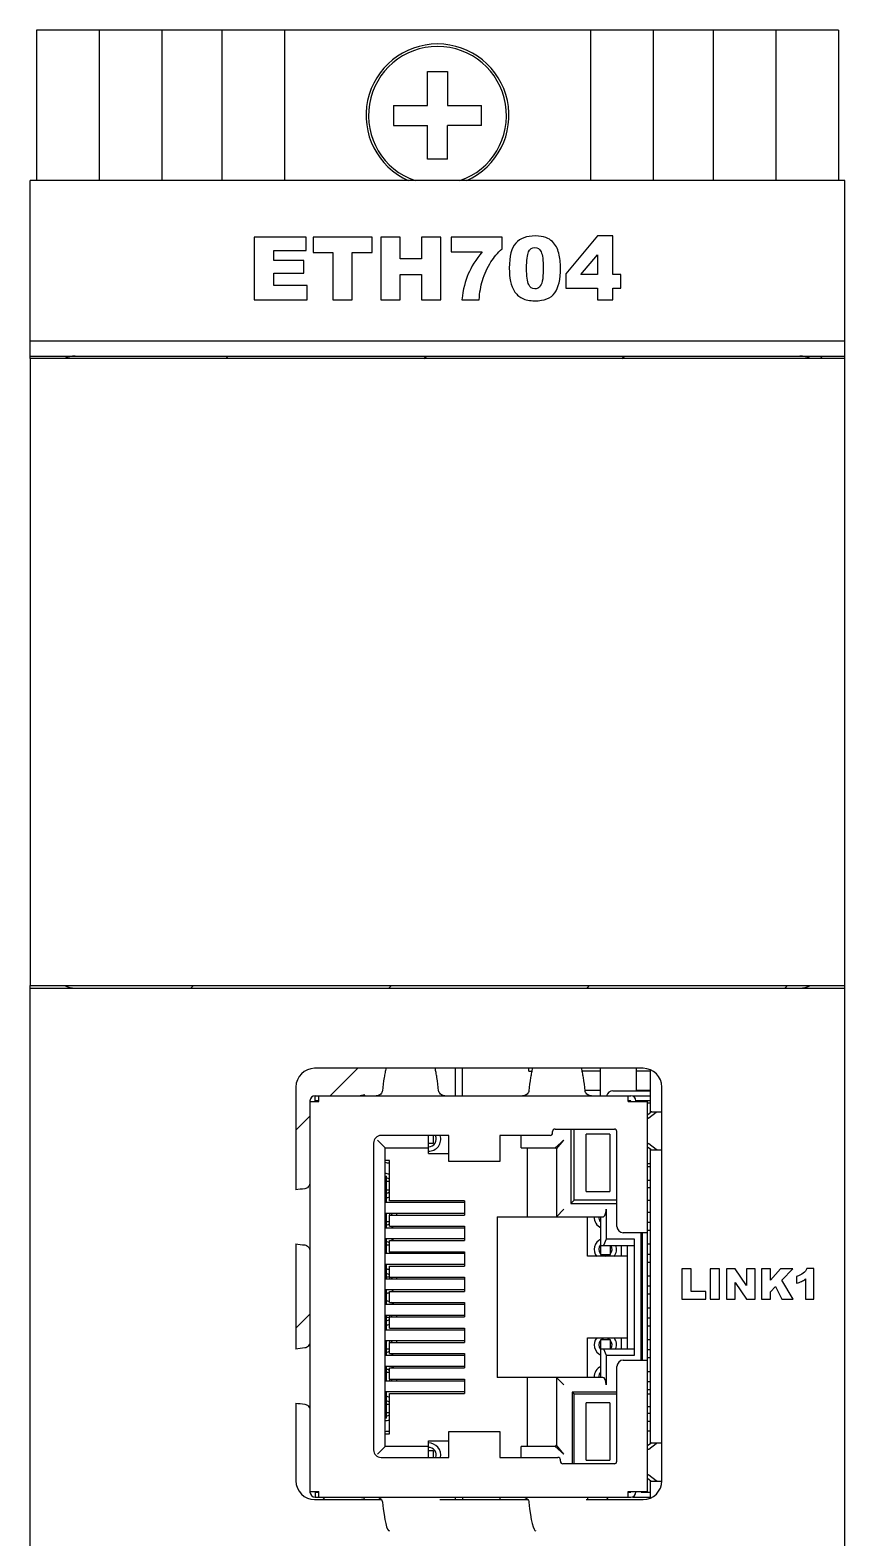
# Model space of a CAD drawing. Header units: inches. Extents: x 0 to 33, y 0 to 130.
# Drawn here: x 0 to 32.5, y 69.9 to 130 of the extents above; entities that cross this region are included whole.
import ezdxf

# ---------------------------------------------------------------- set-up
doc = ezdxf.new("R2010")
doc.units = ezdxf.units.IN
doc.header["$LTSCALE"] = 1.21
doc.header["$MEASUREMENT"] = 0
for name, color, linetype in [('DPMJ701_4_00DXF_CONTINUOUS_LINE', 7, 'CONTINUOUS'), ('ETH702C_PCB_DXF_CONTINUOUS_LINE', 7, 'CONTINUOUS'), ('ETHJ702C_4_0DXF_CONTINUOUS_LINE', 7, 'CONTINUOUS'), ('ETHJ704_4_00DXF_CONTINUOUS_LINE', 7, 'CONTINUOUS'), ('JXKM-0004NL_DXF_CONTINUOUS_LINE', 7, 'CONTINUOUS'), ('MPUJ710_4_01DXF_CONTINUOUS_LINE', 7, 'CONTINUOUS'), ('TE_1734099_5DXF_CONTINUOUS_LINE', 7, 'CONTINUOUS')]:
    doc.layers.add(name, color=color, linetype=linetype)

msp = doc.modelspace()

# ---------------------------------------------------------------- linework, layer by layer
at = {"layer": 'DPMJ701_4_00DXF_CONTINUOUS_LINE', "color": 7, "linetype": 'Continuous'}
for p, q in [((0.25, 130), (0.25, 124)), ((32.25, 130), (0.25, 130)), ((2.75, 130), (2.75, 124)), ((5.25, 130), (5.25, 124)), ((7.65, 130), (7.65, 124)), ((10.15, 130), (10.15, 124)), ((22.35, 130), (22.35, 124)), ((24.85, 130), (24.85, 124)), ((27.25, 130), (27.25, 124)), ((29.75, 130), (29.75, 124)), ((32.25, 130), (32.25, 124)), ((16.95, 88.6), (16.95, 87.502)), ((16.95, 71.5), (16.95, 71.4))]:
    msp.add_line(p, q, dxfattribs=at)
at = {"layer": 'DPMJ701_4_00DXF_CONTINUOUS_LINE', "color": 2, "linetype": 'Continuous'}
for p, q in [((11.968, 87.502), (13.066, 88.6)), ((10.6, 86.134), (11.162, 86.696)), ((10.6, 78.232), (11.162, 78.793)), ((11.671, 71.4), (11.771, 71.5))]:
    msp.add_line(p, q, dxfattribs=at)
at = {"layer": 'DPMJ701_4_00DXF_CONTINUOUS_LINE', "color": 7, "linetype": 'Continuous'}
msp.add_arc((16.25, 126.6), 2.85, 294.13646, 245.86354, dxfattribs=at)
at = {"layer": 'ETH702C_PCB_DXF_CONTINUOUS_LINE', "color": 7, "linetype": 'Continuous'}
for p, q in [((24.75, 86.852), (24.75, 88.537)), ((24.75, 73.644), (24.75, 85.362)), ((24.75, 71.463), (24.75, 72.154))]:
    msp.add_line(p, q, dxfattribs=at)
at = {"layer": 'ETHJ702C_4_0DXF_CONTINUOUS_LINE', "color": 7, "linetype": 'Continuous'}
for p, q in [((0, 116.9), (0, 91.9)), ((32.5, 116.9), (0, 116.9)), ((32.5, 91.9), (32.5, 116.9)), ((0, 91.9), (32.5, 91.9))]:
    msp.add_line(p, q, dxfattribs=at)
at = {"layer": 'ETHJ704_4_00DXF_CONTINUOUS_LINE', "color": 7, "linetype": 'Continuous'}
for p, q in [((0, 116.9), (0, 124)), ((32.5, 124), (0, 124)), ((32.5, 116.9), (32.5, 124)), ((32.5, 117.6), (0, 117.6)), ((0, 117), (32.5, 117)), ((0, 6), (0, 91.9)), ((0, 91.8), (32.5, 91.8)), ((32.5, 6), (32.5, 91.9)), ((24.45, 88.6), (11.35, 88.6)), ((10.6, 87.85), (10.6, 83.754)), ((25.2, 72.15), (25.2, 87.85)), ((10.6, 81.598), (10.6, 77.404)), ((10.6, 75.248), (10.6, 72.15)), ((11.35, 71.4), (14.011, 71.4)), ((16.339, 71.4), (19.853, 71.4)), ((22.181, 71.4), (24.45, 71.4))]:
    msp.add_line(p, q, dxfattribs=at)
at = {"layer": 'ETHJ704_4_00DXF_CONTINUOUS_LINE', "color": 4, "linetype": 'Continuous'}
for p, q in [((8.943, 121.75), (8.943, 119.25)), ((11.013, 121.75), (8.943, 121.75)), ((11.013, 121.216), (11.013, 121.75)), ((11.291, 121.75), (11.291, 121.133)), ((13.639, 121.75), (11.291, 121.75)), ((13.639, 121.133), (13.639, 121.75)), ((13.992, 121.75), (13.992, 119.25)), ((14.765, 121.75), (13.992, 121.75)), ((14.765, 120.875), (14.765, 121.75)), ((15.609, 121.75), (15.609, 120.875)), ((16.385, 121.75), (15.609, 121.75)), ((16.385, 119.25), (16.385, 121.75)), ((16.797, 121.75), (16.797, 121.163)), ((18.825, 121.75), (16.797, 121.75)), ((18.825, 121.281), (18.825, 121.75)), ((22.638, 121.793), (21.373, 120.289)), ((23.244, 121.793), (22.638, 121.793)), ((23.244, 120.256), (23.244, 121.793)), ((9.717, 120.819), (9.717, 121.216)), ((9.717, 121.216), (11.013, 121.216)), ((11.291, 121.133), (12.079, 121.133)), ((12.079, 121.133), (12.079, 119.25)), ((12.851, 119.25), (12.851, 121.133)), ((12.851, 121.133), (13.639, 121.133)), ((15.609, 120.875), (14.765, 120.875)), ((16.797, 121.163), (18.032, 121.163)), ((21.968, 120.256), (22.638, 121.042)), ((22.638, 121.042), (22.638, 120.256)), ((10.919, 120.819), (9.717, 120.819)), ((9.717, 119.816), (9.717, 120.309)), ((9.717, 120.309), (10.919, 120.309)), ((10.919, 120.309), (10.919, 120.819)), ((14.765, 119.25), (14.765, 120.261)), ((14.765, 120.261), (15.609, 120.261)), ((15.609, 120.261), (15.609, 119.25)), ((21.373, 120.289), (21.373, 119.717)), ((22.638, 120.256), (21.968, 120.256)), ((23.557, 120.256), (23.244, 120.256)), ((23.557, 119.717), (23.557, 120.256)), ((11.05, 119.816), (9.717, 119.816)), ((11.05, 119.25), (11.05, 119.816)), ((21.373, 119.717), (22.638, 119.717)), ((22.638, 119.717), (22.638, 119.25)), ((23.244, 119.25), (23.244, 119.717)), ((23.244, 119.717), (23.557, 119.717)), ((8.943, 119.25), (11.05, 119.25)), ((12.079, 119.25), (12.851, 119.25)), ((13.992, 119.25), (14.765, 119.25)), ((15.609, 119.25), (16.385, 119.25)), ((17.219, 119.25), (17.911, 119.25)), ((22.638, 119.25), (23.244, 119.25)), ((26, 80.6), (26, 79.4)), ((26.371, 80.6), (26, 80.6)), ((26.371, 79.695), (26.371, 80.6)), ((27.133, 80.6), (27.133, 79.4)), ((27.505, 80.6), (27.133, 80.6)), ((27.505, 79.4), (27.505, 80.6)), ((27.773, 80.6), (27.773, 79.4)), ((28.119, 80.6), (27.773, 80.6)), ((28.571, 79.935), (28.119, 80.6)), ((28.571, 80.6), (28.571, 79.935)), ((28.921, 80.6), (28.571, 80.6)), ((28.921, 79.4), (28.921, 80.6)), ((29.169, 80.6), (29.169, 79.4)), ((29.539, 80.6), (29.169, 80.6)), ((29.927, 80.6), (29.539, 80.147)), ((29.539, 80.147), (29.539, 80.6)), ((30.421, 80.6), (29.927, 80.6)), ((29.983, 80.147), (30.421, 80.6)), ((31.265, 80.62), (30.989, 80.62)), ((31.265, 79.4), (31.265, 80.62)), ((28.122, 79.4), (28.122, 80.058)), ((28.122, 80.058), (28.571, 79.4)), ((30.441, 79.4), (29.983, 80.147)), ((30.577, 80.299), (30.577, 80.025)), ((30.928, 80.2), (30.928, 79.4)), ((26, 79.4), (26.95, 79.4)), ((26.95, 79.695), (26.371, 79.695)), ((26.95, 79.4), (26.95, 79.695)), ((27.133, 79.4), (27.505, 79.4)), ((27.773, 79.4), (28.122, 79.4)), ((28.571, 79.4), (28.921, 79.4)), ((29.169, 79.4), (29.539, 79.4)), ((29.539, 79.692), (29.731, 79.893)), ((29.539, 79.4), (29.539, 79.692)), ((29.731, 79.893), (29.984, 79.4)), ((29.984, 79.4), (30.441, 79.4)), ((30.928, 79.4), (31.265, 79.4))]:
    msp.add_line(p, q, dxfattribs=at)
at = {"layer": 'ETHJ704_4_00DXF_CONTINUOUS_LINE', "color": 2, "linetype": 'Continuous'}
for p, q in [((7.803, 116.9), (7.903, 117)), ((15.705, 116.9), (15.805, 117)), ((23.608, 116.9), (23.708, 117)), ((31.511, 116.9), (31.611, 117)), ((6.411, 91.8), (6.511, 91.9)), ((14.313, 91.8), (14.413, 91.9)), ((22.216, 91.8), (22.316, 91.9)), ((30.118, 91.8), (30.218, 91.9))]:
    msp.add_line(p, q, dxfattribs=at)
at = {"layer": 'ETHJ704_4_00DXF_CONTINUOUS_LINE', "color": 7, "linetype": 'Continuous'}
for centre, radius, start, end in [((1.8, 116), 1, 90, 115.68669), ((30.7, 116), 1, 64.31331, 90), ((1.8, 92.8), 1, 244.31331, 270), ((30.7, 92.8), 1, 270, 295.68669), ((11.35, 87.85), 0.75, 90, 180), ((24.45, 87.85), 0.75, 0, 90), ((11.35, 72.15), 0.75, 180, 270), ((24.45, 72.15), 0.75, 270, 0)]:
    msp.add_arc(centre, radius, start, end, dxfattribs=at)
at = {"layer": 'ETHJ704_4_00DXF_CONTINUOUS_LINE', "color": 4, "linetype": 'Continuous'}
for points in [[(19.371, 121.507), (19.2, 121.317), (19.115, 120.984), (19.115, 120.51)], [(20.153, 121.793), (19.802, 121.793), (19.541, 121.697), (19.371, 121.507)], [(20.568, 121.729), (20.459, 121.77), (20.321, 121.793), (20.153, 121.793)], [(20.832, 121.568), (20.764, 121.634), (20.675, 121.689), (20.568, 121.729)], [(20.992, 121.358), (20.953, 121.431), (20.9, 121.501), (20.832, 121.568)], [(18.032, 121.163), (17.778, 120.848), (17.592, 120.553), (17.475, 120.277)], [(18.384, 120.764), (18.501, 120.948), (18.648, 121.121), (18.825, 121.281)], [(19.804, 120.509), (19.804, 120.822), (19.829, 121.039), (19.881, 121.155)], [(19.881, 121.155), (19.932, 121.271), (20.014, 121.33), (20.13, 121.33)], [(20.13, 121.33), (20.242, 121.33), (20.326, 121.273), (20.382, 121.158)], [(20.382, 121.158), (20.438, 121.044), (20.467, 120.821), (20.467, 120.49)], [(21.088, 121.102), (21.064, 121.199), (21.032, 121.284), (20.992, 121.358)], [(21.158, 120.519), (21.158, 120.72), (21.134, 120.914), (21.088, 121.102)], [(17.475, 120.277), (17.358, 120), (17.273, 119.658), (17.219, 119.25)], [(18.043, 120.013), (18.126, 120.289), (18.24, 120.539), (18.384, 120.764)], [(19.115, 120.51), (19.115, 120.316), (19.13, 120.14), (19.164, 119.98)], [(19.887, 119.855), (19.831, 119.971), (19.804, 120.19), (19.804, 120.509)], [(20.467, 120.49), (20.467, 120.263), (20.454, 120.096), (20.43, 119.99)], [(20.928, 119.523), (21.081, 119.733), (21.158, 120.065), (21.158, 120.519)], [(17.911, 119.25), (17.933, 119.543), (17.977, 119.797), (18.043, 120.013)], [(19.164, 119.98), (19.198, 119.82), (19.245, 119.695), (19.305, 119.602)], [(20.133, 119.681), (20.026, 119.681), (19.944, 119.739), (19.887, 119.855)], [(20.315, 119.755), (20.264, 119.705), (20.203, 119.681), (20.133, 119.681)], [(20.43, 119.99), (20.406, 119.883), (20.367, 119.804), (20.315, 119.755)], [(19.305, 119.602), (19.388, 119.473), (19.495, 119.374), (19.625, 119.308)], [(19.625, 119.308), (19.754, 119.241), (19.923, 119.207), (20.135, 119.207)], [(20.135, 119.207), (20.51, 119.207), (20.774, 119.311), (20.928, 119.523)], [(30.989, 80.62), (30.953, 80.545), (30.904, 80.481), (30.842, 80.431)], [(30.842, 80.431), (30.779, 80.379), (30.69, 80.335), (30.577, 80.299)], [(30.577, 80.025), (30.654, 80.048), (30.718, 80.073), (30.769, 80.099)], [(30.769, 80.099), (30.82, 80.124), (30.873, 80.158), (30.928, 80.2)]]:
    msp.add_open_spline(points, degree=3, dxfattribs=at)
at = {"layer": 'JXKM-0004NL_DXF_CONTINUOUS_LINE', "color": 7, "linetype": 'Continuous'}
for p, q in [((11.162, 87.299), (11.162, 71.703)), ((11.162, 87.273), (11.512, 87.273)), ((11.365, 87.273), (11.365, 87.502)), ((11.365, 87.502), (23.963, 87.502)), ((11.512, 87.299), (11.365, 87.299)), ((11.474, 87.299), (11.472, 87.273)), ((11.512, 87.273), (11.512, 87.502)), ((13.34, 87.548), (13.168, 87.502)), ((13.352, 87.502), (13.34, 87.548)), ((23.247, 87.705), (24.75, 87.705)), ((23.862, 87.273), (23.862, 87.502)), ((23.963, 87.299), (23.862, 87.299)), ((23.862, 87.273), (24.624, 87.273)), ((23.963, 87.273), (23.963, 87.299)), ((24.037, 87.502), (24.75, 87.502)), ((24.167, 87.273), (24.167, 87.299)), ((24.75, 87.299), (24.167, 87.299)), ((24.624, 71.729), (24.624, 87.273)), ((24.624, 86.75), (24.754, 86.852)), ((24.643, 86.62), (24.662, 86.613)), ((24.662, 86.613), (24.674, 86.616)), ((24.674, 86.616), (24.682, 86.621)), ((24.682, 86.621), (24.978, 86.852)), ((24.795, 86.867), (25.2, 86.867)), ((20.839, 86.021), (20.839, 86.075)), ((20.939, 86.175), (23.305, 86.175)), ((21.698, 83.336), (21.698, 86.175)), ((22.178, 83.693), (22.178, 85.979)), ((23.118, 85.979), (22.178, 85.979)), ((23.118, 85.979), (23.118, 83.693)), ((23.405, 82.295), (23.405, 86.075)), ((13.702, 85.621), (13.702, 73.381)), ((16.699, 85.921), (14.002, 85.921)), ((16.076, 85.598), (15.885, 85.598)), ((16.076, 85.921), (16.076, 85.598)), ((16.699, 84.883), (16.699, 85.921)), ((18.731, 85.921), (18.731, 84.883)), ((20.739, 85.921), (18.731, 85.921)), ((24.754, 85.358), (24.624, 85.46)), ((24.662, 85.597), (24.643, 85.59)), ((24.682, 85.589), (24.662, 85.597)), ((24.978, 85.358), (24.682, 85.589)), ((18.731, 84.883), (16.699, 84.883)), ((24.795, 85.343), (25.2, 85.343)), ((14.158, 84.302), (14.209, 84.302)), ((14.209, 83.255), (14.209, 84.302)), ((14.209, 84.099), (14.336, 84.099)), ((14.336, 83.744), (14.209, 83.744)), ((22.178, 83.693), (23.118, 83.693)), ((24.75, 84.121), (24.624, 84.121)), ((24.624, 83.844), (24.75, 83.844)), ((14.158, 83.255), (17.333, 83.255)), ((23.405, 83.336), (21.698, 83.336)), ((24.624, 83.336), (24.75, 83.336)), ((17.333, 82.81), (14.158, 82.81)), ((14.209, 82.239), (14.209, 82.81)), ((14.336, 82.474), (14.209, 82.474)), ((14.336, 82.81), (14.336, 82.747)), ((22.747, 82.677), (22.747, 82.451)), ((22.747, 82.451), (22.77, 82.451)), ((24.75, 82.851), (24.624, 82.851)), ((24.75, 82.451), (24.624, 82.451)), ((14.158, 82.239), (17.333, 82.239)), ((17.333, 81.794), (14.158, 81.794)), ((14.209, 81.223), (14.209, 81.794)), ((24.624, 82.041), (23.659, 82.041)), ((24.421, 82.041), (24.421, 76.961)), ((14.158, 81.223), (17.333, 81.223)), ((14.209, 81.559), (14.336, 81.559)), ((14.336, 81.286), (14.336, 81.223)), ((22.747, 81.581), (22.747, 81.181)), ((22.77, 81.581), (22.747, 81.581)), ((22.747, 81.181), (23.147, 81.181)), ((23.147, 81.181), (23.147, 81.534)), ((23.582, 81.534), (23.582, 81.102)), ((24.421, 81.581), (24.369, 81.581)), ((24.421, 81.181), (24.369, 81.181)), ((24.75, 81.581), (24.624, 81.581)), ((24.75, 81.181), (24.624, 81.181)), ((17.333, 80.778), (14.158, 80.778)), ((14.209, 80.207), (14.209, 80.778)), ((14.158, 80.207), (17.333, 80.207)), ((14.209, 80.289), (14.336, 80.289)), ((14.336, 80.27), (14.336, 80.207)), ((24.421, 80.311), (24.369, 80.311)), ((24.75, 80.311), (24.624, 80.311)), ((17.333, 79.762), (14.158, 79.762)), ((14.209, 79.191), (14.209, 79.762)), ((24.421, 79.911), (24.369, 79.911)), ((24.75, 79.911), (24.624, 79.911)), ((14.158, 79.191), (17.333, 79.191)), ((24.421, 79.041), (24.369, 79.041)), ((24.75, 79.041), (24.624, 79.041)), ((17.333, 78.746), (14.158, 78.746)), ((14.158, 78.175), (17.333, 78.175)), ((14.209, 78.175), (14.209, 78.746)), ((14.336, 78.664), (14.209, 78.664)), ((14.336, 78.746), (14.336, 78.683)), ((24.421, 78.641), (24.369, 78.641)), ((24.75, 78.641), (24.624, 78.641)), ((17.333, 77.73), (14.158, 77.73)), ((14.209, 77.159), (14.209, 77.73)), ((14.336, 77.73), (14.336, 77.667)), ((22.747, 77.771), (22.747, 77.371)), ((23.147, 77.771), (22.747, 77.771)), ((23.147, 77.419), (23.147, 77.771)), ((23.582, 77.851), (23.582, 77.419)), ((24.421, 77.771), (24.369, 77.771)), ((24.75, 77.771), (24.624, 77.771)), ((14.158, 77.159), (17.333, 77.159)), ((14.336, 77.394), (14.209, 77.394)), ((22.747, 77.371), (22.77, 77.371)), ((23.659, 76.961), (24.624, 76.961)), ((24.421, 77.371), (24.369, 77.371)), ((24.75, 77.371), (24.624, 77.371)), ((17.333, 76.714), (14.158, 76.714)), ((14.209, 76.143), (14.209, 76.714)), ((14.209, 76.479), (14.336, 76.479)), ((22.747, 76.501), (22.747, 76.276)), ((22.77, 76.501), (22.747, 76.501)), ((23.405, 72.927), (23.405, 76.707)), ((24.75, 76.501), (24.624, 76.501)), ((14.158, 76.143), (17.333, 76.143)), ((14.336, 76.206), (14.336, 76.143)), ((24.75, 76.101), (24.624, 76.101)), ((17.333, 75.698), (14.158, 75.698)), ((14.209, 74.65), (14.209, 75.698)), ((14.209, 75.209), (14.336, 75.209)), ((21.698, 72.827), (21.698, 75.616)), ((21.698, 75.616), (23.405, 75.616)), ((22.178, 72.973), (22.178, 75.259)), ((23.118, 75.259), (22.178, 75.259)), ((23.118, 75.259), (23.118, 72.973)), ((24.624, 75.616), (24.75, 75.616)), ((14.209, 74.65), (14.158, 74.65)), ((14.336, 74.854), (14.209, 74.854)), ((24.624, 75.108), (24.75, 75.108)), ((24.75, 74.831), (24.624, 74.831)), ((16.699, 73.081), (16.699, 74.119)), ((16.699, 74.119), (18.731, 74.119)), ((18.731, 74.119), (18.731, 73.081)), ((15.885, 73.355), (16.076, 73.355)), ((16.076, 73.355), (16.076, 73.081)), ((24.754, 73.644), (24.624, 73.542)), ((24.643, 73.412), (24.662, 73.405)), ((24.662, 73.405), (24.674, 73.408)), ((24.674, 73.408), (24.682, 73.413)), ((24.682, 73.413), (24.978, 73.644)), ((24.795, 73.659), (25.2, 73.659)), ((14.002, 73.081), (16.699, 73.081)), ((18.731, 73.081), (21.055, 73.081)), ((21.155, 72.927), (21.155, 72.981)), ((23.305, 72.827), (21.255, 72.827)), ((22.178, 72.973), (23.118, 72.973)), ((24.624, 72.252), (24.754, 72.15)), ((24.662, 72.389), (24.643, 72.382)), ((24.682, 72.381), (24.662, 72.389)), ((24.978, 72.15), (24.682, 72.381)), ((11.162, 71.729), (11.512, 71.729)), ((11.365, 71.729), (11.365, 71.5)), ((11.365, 71.703), (11.512, 71.703)), ((11.472, 71.729), (11.474, 71.703)), ((11.48, 71.716), (11.475, 71.724)), ((11.497, 71.703), (11.48, 71.716)), ((11.512, 71.5), (11.512, 71.729)), ((23.862, 71.5), (23.862, 71.729)), ((23.862, 71.729), (24.624, 71.729)), ((23.862, 71.703), (23.963, 71.703)), ((23.963, 71.703), (23.963, 71.729)), ((24.167, 71.703), (24.167, 71.729)), ((24.369, 71.703), (24.75, 71.703)), ((24.795, 72.135), (25.2, 72.135)), ((11.365, 71.5), (23.963, 71.5)), ((13.168, 71.5), (13.34, 71.454)), ((13.34, 71.454), (13.352, 71.5)), ((24.037, 71.5), (24.75, 71.5))]:
    msp.add_line(p, q, dxfattribs=at)
at = {"layer": 'JXKM-0004NL_DXF_CONTINUOUS_LINE', "color": 6, "linetype": 'Continuous'}
for p, q in [((21.571, 86.175), (21.571, 83.211)), ((14.158, 85.433), (13.853, 85.737)), ((14.158, 73.52), (14.158, 85.433)), ((14.158, 85.433), (14.158, 85.433)), ((14.158, 85.433), (15.885, 85.433)), ((15.885, 85.204), (15.885, 85.921)), ((19.594, 85.433), (19.594, 85.921)), ((19.594, 85.433), (20.94, 85.433)), ((19.822, 85.433), (19.822, 82.677)), ((21.296, 85.737), (20.94, 85.433)), ((20.991, 85.382), (21.296, 85.737)), ((20.991, 85.382), (20.991, 82.677)), ((14.336, 84.925), (14.158, 84.925)), ((14.336, 83.318), (14.336, 84.925)), ((15.885, 85.204), (16.699, 85.204)), ((24.624, 84.81), (24.75, 84.81)), ((17.333, 83.318), (14.336, 83.318)), ((17.333, 83.318), (17.333, 82.747)), ((20.991, 82.677), (21.296, 82.982)), ((21.698, 83.338), (21.571, 83.211)), ((21.571, 83.211), (23.405, 83.211)), ((22.974, 82.982), (22.974, 81.788)), ((14.336, 82.302), (14.336, 82.747)), ((14.336, 82.747), (17.333, 82.747)), ((18.629, 82.677), (18.629, 76.276)), ((18.629, 82.677), (22.851, 82.677)), ((20.991, 82.677), (20.991, 82.677)), ((22.235, 81.102), (22.235, 82.677)), ((22.769, 81.534), (22.769, 82.677)), ((14.336, 82.302), (17.333, 82.302)), ((17.333, 82.302), (17.333, 81.731)), ((22.974, 81.788), (22.871, 81.534)), ((24.102, 81.788), (22.974, 81.788)), ((24.102, 77.165), (24.102, 81.788)), ((24.369, 76.961), (24.369, 82.041)), ((14.336, 81.286), (14.336, 81.731)), ((14.336, 81.731), (17.333, 81.731)), ((14.336, 81.286), (17.333, 81.286)), ((17.333, 81.286), (17.333, 80.715)), ((22.769, 81.534), (24.102, 81.534)), ((23.81, 81.534), (23.81, 77.419)), ((14.336, 80.27), (14.336, 80.715)), ((14.336, 80.715), (17.333, 80.715)), ((23.81, 81.102), (22.235, 81.102)), ((14.336, 80.27), (17.333, 80.27)), ((17.333, 80.27), (17.333, 79.699)), ((14.336, 79.254), (14.336, 79.699)), ((14.336, 79.699), (17.333, 79.699)), ((14.336, 79.254), (17.333, 79.254)), ((17.333, 79.254), (17.333, 78.683)), ((14.336, 78.238), (14.336, 78.683)), ((14.336, 78.683), (17.333, 78.683)), ((14.336, 78.238), (17.333, 78.238)), ((17.333, 78.238), (17.333, 77.667)), ((14.336, 77.222), (14.336, 77.667)), ((14.336, 77.667), (17.333, 77.667)), ((22.235, 76.276), (22.235, 77.851)), ((22.235, 77.851), (23.81, 77.851)), ((14.336, 77.222), (17.333, 77.222)), ((17.333, 77.222), (17.333, 76.651)), ((22.769, 76.276), (22.769, 77.419)), ((22.769, 77.419), (24.102, 77.419)), ((22.871, 77.419), (22.974, 77.165)), ((22.974, 77.165), (22.974, 75.971)), ((22.974, 77.165), (24.102, 77.165)), ((14.336, 76.206), (14.336, 76.651)), ((14.336, 76.651), (17.333, 76.651)), ((14.336, 76.206), (17.333, 76.206)), ((17.333, 76.206), (17.333, 75.635)), ((22.851, 76.276), (18.629, 76.276)), ((19.822, 76.276), (19.822, 73.52)), ((20.991, 76.276), (20.991, 73.571)), ((20.991, 76.276), (21.296, 75.971)), ((20.991, 76.276), (20.991, 76.276)), ((14.336, 74.028), (14.336, 75.635)), ((14.336, 75.635), (17.333, 75.635)), ((21.625, 75.688), (21.625, 72.827)), ((23.405, 75.688), (21.625, 75.688)), ((21.625, 75.688), (21.698, 75.615)), ((14.158, 74.028), (14.336, 74.028)), ((24.624, 74.142), (24.75, 74.142)), ((14.158, 73.52), (13.853, 73.215)), ((14.158, 73.52), (14.158, 73.52)), ((15.885, 73.52), (14.158, 73.52)), ((15.885, 73.081), (15.885, 73.749)), ((15.885, 73.749), (16.699, 73.749)), ((19.594, 73.081), (19.594, 73.52)), ((20.94, 73.52), (19.594, 73.52)), ((20.94, 73.52), (21.296, 73.215)), ((21.296, 73.215), (20.991, 73.571)), ((24.369, 71.704), (24.167, 71.704)), ((24.369, 71.729), (24.369, 71.704))]:
    msp.add_line(p, q, dxfattribs=at)
at = {"layer": 'JXKM-0004NL_DXF_CONTINUOUS_LINE', "color": 7, "linetype": 'Continuous'}
for centre, radius, start, end in [((11.365, 87.299), 0.203, 90, 180), ((23.247, 87.451), 0.254, 90, 168.46304), ((23.963, 87.299), 0.203, 0, 90), ((20.739, 86.021), 0.1, 270, 0), ((20.939, 86.075), 0.1, 90, 180), ((23.305, 86.075), 0.1, 0, 90), ((14.002, 85.621), 0.3, 90, 180), ((15.898, 85.776), 0.483, 268.47741, 17.52132), ((15.898, 85.776), 0.305, 267.58629, 28.47734), ((14.285, 85.318), 0.483, 254.72922, 276.05016), ((14.158, 83.921), 0.483, 68.37501, 90), ((14.158, 83.921), 0.305, 54.29104, 80.37643), ((14.158, 83.921), 0.305, 279.62199, 305.72099), ((14.158, 83.921), 0.483, 276.05012, 291.62328), ((14.158, 82.651), 0.305, 279.62199, 305.72099), ((14.158, 82.651), 0.305, 18.21031, 31.43567), ((14.158, 82.651), 0.483, 11.38448, 19.21658), ((22.947, 82.651), 0.445, 176.73638, 246.40894), ((22.947, 82.651), 0.267, 174.51633, 221.41774), ((14.158, 82.651), 0.483, 301.12822, 313.63477), ((14.158, 81.381), 0.483, 46.38326, 58.88005), ((22.947, 81.381), 0.445, 113.58905, 218.99417), ((23.659, 82.295), 0.254, 180, 270), ((14.158, 81.381), 0.305, 54.29104, 80.37643), ((14.158, 81.381), 0.305, 328.55789, 341.78606), ((14.158, 81.381), 0.483, 340.7896, 348.61621), ((22.947, 81.381), 0.267, 138.58226, 221.41774), ((22.947, 81.381), 0.267, 228.58226, 311.41774), ((22.947, 81.381), 0.267, 318.58226, 34.87863), ((22.947, 81.381), 0.445, 321.00504, 20.06599), ((14.158, 80.111), 0.483, 68.37501, 83.95086), ((14.158, 80.111), 0.305, 54.29104, 80.37643), ((14.158, 80.111), 0.305, 18.21031, 31.43567), ((14.158, 80.111), 0.483, 11.38448, 19.21658), ((14.158, 80.111), 0.483, 276.05012, 291.62328), ((14.158, 80.111), 0.483, 301.12822, 313.63477), ((14.158, 78.841), 0.483, 68.01765, 83.95086), ((14.158, 78.841), 0.483, 46.38326, 58.88005), ((14.158, 78.841), 0.305, 279.62199, 305.72099), ((14.158, 78.841), 0.483, 276.05012, 291.62328), ((14.158, 78.841), 0.305, 328.55789, 341.78606), ((14.158, 78.841), 0.483, 340.7896, 348.61621), ((14.158, 77.571), 0.305, 18.21031, 31.43567), ((14.158, 77.571), 0.483, 11.38448, 19.21658), ((22.947, 77.571), 0.445, 141.00503, 246.40894), ((22.947, 77.571), 0.267, 138.58226, 221.41774), ((22.947, 77.571), 0.267, 48.58226, 131.41774), ((22.947, 77.571), 0.267, 325.12139, 41.41774), ((22.947, 77.571), 0.445, 339.93506, 38.99417), ((14.158, 77.571), 0.305, 279.62199, 305.72099), ((14.158, 77.571), 0.483, 301.12822, 313.63477), ((23.659, 76.707), 0.254, 90, 180), ((14.158, 76.301), 0.305, 54.29104, 80.37643), ((14.158, 76.301), 0.483, 46.38326, 58.88005), ((22.947, 76.301), 0.445, 113.58905, 183.2647), ((22.947, 76.301), 0.267, 138.58226, 185.48365), ((14.158, 76.301), 0.305, 328.55789, 341.78606), ((14.158, 76.301), 0.483, 340.7896, 348.61621), ((14.158, 75.031), 0.483, 68.37501, 83.95086), ((14.158, 75.031), 0.305, 54.29104, 80.37643), ((14.158, 75.031), 0.483, 270, 291.62328), ((14.158, 75.031), 0.305, 279.62199, 305.72099), ((14.285, 73.634), 0.483, 83.95081, 105.27114), ((14.002, 73.381), 0.3, 180, 270), ((15.898, 73.177), 0.483, 348.53126, 91.52335), ((15.898, 73.177), 0.305, 341.64642, 92.41281), ((21.055, 72.981), 0.1, 0, 90), ((21.255, 72.927), 0.1, 180, 270), ((23.305, 72.927), 0.1, 270, 0), ((11.365, 71.703), 0.203, 180, 270), ((23.963, 71.703), 0.203, 270, 360), ((23.247, 71.551), 0.254, 191.53696, 216.46079)]:
    msp.add_arc(centre, radius, start, end, dxfattribs=at)
at = {"layer": 'JXKM-0004NL_DXF_CONTINUOUS_LINE', "color": 6, "linetype": 'Continuous'}
for centre, start, end in [((20.94, 85.382), 0, 90), ((20.94, 73.571), 270, 0)]:
    msp.add_arc(centre, 0.0508, start, end, dxfattribs=at)
at = {"layer": 'JXKM-0004NL_DXF_CONTINUOUS_LINE', "color": 7, "linetype": 'Continuous'}
for centre, major_axis, ratio, start_param, end_param in [((24.795, 86.613), (0, 0.254), 0.466308, 0, 0.349066), ((24.795, 85.597), (0, 0.254), 0.466308, -3.490659, -3.141593), ((14.816, 83.518), (5.004, 0), 0.087489, 2.451113, 2.573076), ((14.816, 81.834), (5.004, 0), 0.087489, -2.573076, -2.451113), ((14.816, 77.168), (5.004, 0), 0.087489, 2.451113, 2.573076), ((14.816, 75.484), (5.004, 0), 0.087489, -2.573076, -2.451113), ((24.795, 73.405), (0, 0.254), 0.466308, 0, 0.349066), ((24.795, 72.389), (0, 0.254), 0.466308, -3.490659, -3.141593), ((14.333, 75.154), (0, 5.004), 0.087489, -3.832073, -3.141593), ((20.175, 75.154), (0, 5.004), 0.087489, -3.832073, -3.141593)]:
    msp.add_ellipse(centre, major_axis=major_axis, ratio=ratio, start_param=start_param, end_param=end_param, dxfattribs=at)
at = {"layer": 'JXKM-0004NL_DXF_CONTINUOUS_LINE', "color": 6, "linetype": 'Continuous'}
for centre, start_param, end_param in [((22.851, 82.982), -3.141593, -1.570796), ((22.851, 75.971), -1.570796, 0)]:
    msp.add_ellipse(centre, major_axis=(0, 0.305), ratio=0.404026, start_param=start_param, end_param=end_param, dxfattribs=at)
at = {"layer": 'JXKM-0004NL_DXF_CONTINUOUS_LINE', "color": 7, "linetype": 'Continuous'}
for points, knots in [([(14.196, 88.6), (14.181, 88.546), (14.154, 88.422), (14.102, 88.124), (14.073, 87.881), (14.054, 87.706)], [0, 0, 0, 0, 0.187848, 0.41825, 1, 1, 1, 1]), ([(16.296, 87.706), (16.277, 87.881), (16.248, 88.124), (16.196, 88.422), (16.169, 88.546), (16.154, 88.6)], [0, 0, 0, 0, 0.58175, 0.812152, 1, 1, 1, 1]), ([(20.038, 88.6), (20.023, 88.546), (19.996, 88.422), (19.944, 88.124), (19.915, 87.881), (19.896, 87.706)], [0, 0, 0, 0, 0.187848, 0.41825, 1, 1, 1, 1]), ([(22.138, 87.706), (22.119, 87.881), (22.09, 88.124), (22.038, 88.422), (22.011, 88.546), (21.996, 88.6)], [0, 0, 0, 0, 0.58175, 0.812152, 1, 1, 1, 1]), ([(11.472, 87.273), (11.476, 87.28), (11.482, 87.29), (11.492, 87.299), (11.497, 87.299)], [0, 0, 0, 0, 0.599098, 1, 1, 1, 1]), ([(14.054, 87.706), (14.052, 87.682), (14.037, 87.632), (13.984, 87.566), (13.903, 87.516), (13.836, 87.502), (13.801, 87.502)], [0, 0, 0, 0, 0.204323, 0.434087, 0.700109, 1, 1, 1, 1]), ([(16.549, 87.502), (16.514, 87.502), (16.447, 87.516), (16.366, 87.566), (16.313, 87.632), (16.298, 87.682), (16.296, 87.706)], [0, 0, 0, 0, 0.299848, 0.565922, 0.795722, 1, 1, 1, 1]), ([(19.896, 87.706), (19.894, 87.682), (19.879, 87.632), (19.826, 87.566), (19.745, 87.516), (19.678, 87.502), (19.643, 87.502)], [0, 0, 0, 0, 0.204323, 0.434087, 0.700109, 1, 1, 1, 1]), ([(22.391, 87.502), (22.356, 87.502), (22.289, 87.516), (22.208, 87.566), (22.155, 87.632), (22.14, 87.682), (22.138, 87.706)], [0, 0, 0, 0, 0.299848, 0.565922, 0.795722, 1, 1, 1, 1]), ([(24.643, 86.62), (24.63, 86.629), (24.625, 86.662), (24.624, 86.702), (24.624, 86.727), (24.624, 86.74)], [0, 0, 0, 0, 0.394059, 0.681382, 1, 1, 1, 1]), ([(24.978, 86.852), (24.981, 86.854), (24.993, 86.862), (25.008, 86.867), (25.019, 86.867)], [0, 0, 0, 0, 0.273103, 1, 1, 1, 1]), ([(25.019, 85.343), (25.015, 85.343), (25.001, 85.344), (24.987, 85.351), (24.978, 85.358)], [0, 0, 0, 0, 0.235955, 1, 1, 1, 1]), ([(11.162, 84.05), (11.162, 84.015), (11.148, 83.948), (11.097, 83.867), (11.032, 83.814), (10.982, 83.799), (10.958, 83.797)], [0, 0, 0, 0, 0.299848, 0.565922, 0.795722, 1, 1, 1, 1]), ([(10.958, 81.555), (10.982, 81.553), (11.032, 81.538), (11.097, 81.485), (11.148, 81.404), (11.162, 81.337), (11.162, 81.302)], [0, 0, 0, 0, 0.204323, 0.434087, 0.700109, 1, 1, 1, 1]), ([(11.162, 77.7), (11.162, 77.665), (11.148, 77.598), (11.097, 77.517), (11.032, 77.464), (10.982, 77.449), (10.958, 77.447)], [0, 0, 0, 0, 0.299848, 0.565922, 0.795722, 1, 1, 1, 1]), ([(10.958, 75.205), (10.982, 75.203), (11.032, 75.188), (11.097, 75.135), (11.148, 75.054), (11.162, 74.987), (11.162, 74.952)], [0, 0, 0, 0, 0.204323, 0.434087, 0.700109, 1, 1, 1, 1]), ([(24.643, 73.412), (24.63, 73.421), (24.625, 73.454), (24.624, 73.494), (24.624, 73.519), (24.624, 73.532)], [0, 0, 0, 0, 0.394059, 0.681382, 1, 1, 1, 1]), ([(24.978, 73.644), (24.981, 73.646), (24.993, 73.654), (25.008, 73.659), (25.019, 73.659)], [0, 0, 0, 0, 0.273103, 1, 1, 1, 1]), ([(25.019, 72.135), (25.015, 72.135), (25.001, 72.136), (24.987, 72.143), (24.978, 72.15)], [0, 0, 0, 0, 0.235955, 1, 1, 1, 1]), ([(13.801, 71.5), (13.836, 71.5), (13.903, 71.486), (13.984, 71.436), (14.037, 71.37), (14.052, 71.32), (14.054, 71.296)], [0, 0, 0, 0, 0.299848, 0.565922, 0.795722, 1, 1, 1, 1]), ([(19.643, 71.5), (19.678, 71.5), (19.745, 71.486), (19.826, 71.436), (19.879, 71.37), (19.894, 71.32), (19.896, 71.296)], [0, 0, 0, 0, 0.299848, 0.565922, 0.795722, 1, 1, 1, 1])]:
    msp.add_open_spline(points, degree=3, knots=knots, dxfattribs=at)
at = {"layer": 'MPUJ710_4_01DXF_CONTINUOUS_LINE', "color": 7, "linetype": 'Continuous'}
for p, q in [((15.85, 127), (15.85, 128.35)), ((15.85, 128.35), (16.65, 128.35)), ((16.65, 128.35), (16.65, 127)), ((14.5, 127), (14.5, 126.2)), ((14.5, 127), (15.85, 127)), ((16.65, 127), (18, 127)), ((18, 126.2), (18, 127)), ((14.5, 126.2), (15.85, 126.2)), ((15.85, 124.85), (15.85, 126.2)), ((16.65, 124.85), (16.65, 126.2)), ((18, 126.2), (16.65, 126.2)), ((16.65, 124.85), (15.85, 124.85))]:
    msp.add_line(p, q, dxfattribs=at)
msp.add_arc((16.25, 126.6), 2.75, 288.96165, 251.03835, dxfattribs=at)
at = {"layer": 'TE_1734099_5DXF_CONTINUOUS_LINE', "color": 7, "linetype": 'Continuous'}
for p, q in [((17.25, 87.502), (17.25, 88.6)), ((19.9, 88.48), (19.9, 88.6)), ((19.9, 88.48), (20.01, 88.48)), ((22.75, 88.48), (22.024, 88.48)), ((22.75, 87.502), (22.75, 88.6)), ((24.19, 87.705), (24.19, 88.6)), ((24.75, 88.48), (24.19, 88.48)), ((22.75, 87.71), (22.138, 87.71)), ((24.75, 87.71), (24.19, 87.71)), ((24.19, 87.273), (24.19, 87.299)), ((24.75, 87.21), (24.624, 87.21)), ((24.75, 84.67), (24.624, 84.67)), ((24.75, 82.13), (24.624, 82.13)), ((24.421, 80.86), (24.369, 80.86)), ((24.75, 80.86), (24.624, 80.86)), ((24.421, 79.59), (24.369, 79.59)), ((24.75, 79.59), (24.624, 79.59)), ((24.421, 78.32), (24.369, 78.32)), ((24.75, 78.32), (24.624, 78.32)), ((24.421, 77.05), (24.369, 77.05)), ((24.75, 77.05), (24.624, 77.05)), ((24.75, 75.78), (24.624, 75.78)), ((24.75, 74.51), (24.624, 74.51)), ((17.25, 71.5), (17.25, 71.4)), ((18.75, 71.4), (18.75, 71.5)), ((22.25, 71.4), (22.25, 71.46))]:
    msp.add_line(p, q, dxfattribs=at)

doc.saveas('drawing.dxf')
